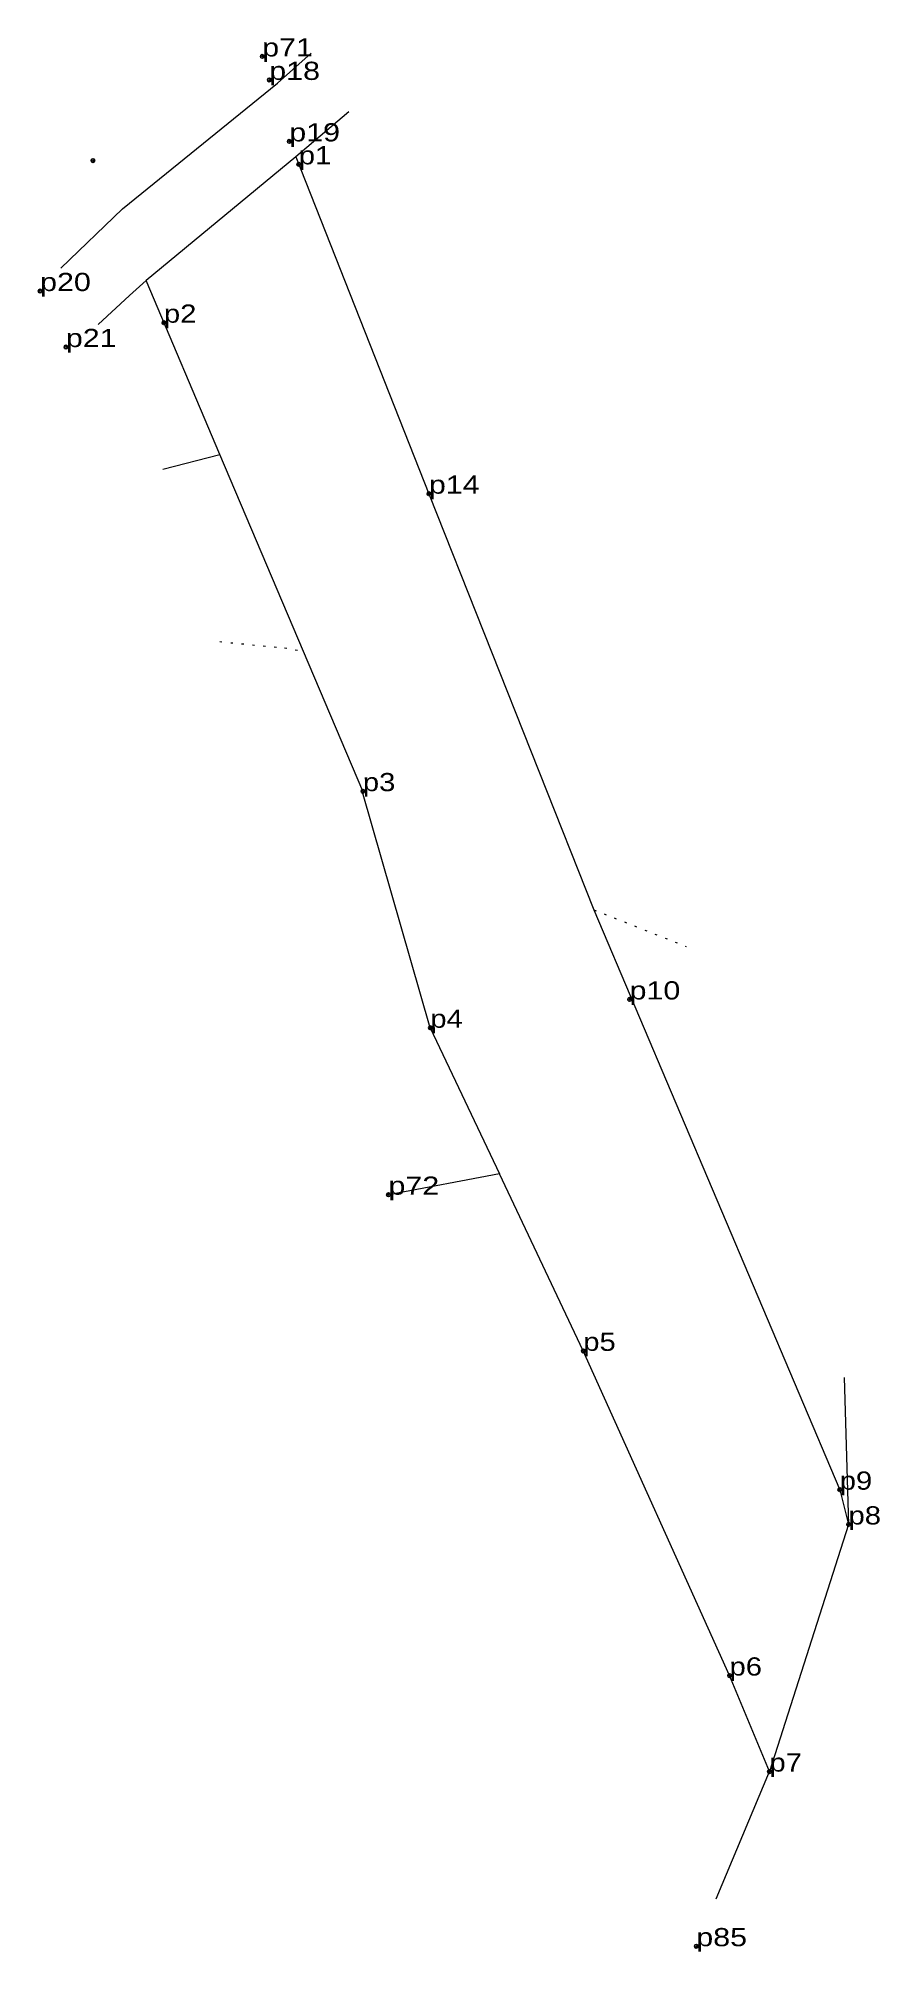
# Model space of a CAD drawing. Header units: metres. Extents: x 547626 to 547709, y 1820214 to 1820403.
import ezdxf

# ---------------------------------------------------------------- set-up
doc = ezdxf.new("R2010")
doc.units = ezdxf.units.M
doc.header["$LTSCALE"] = 0.72
doc.header["$PDMODE"] = 32
doc.header["$PDSIZE"] = 0.36
doc.linetypes.add('DOTTED', pattern=[1.5, 0.3, -1.2])
doc.layers.add('10', color=7, linetype='Continuous', lineweight=13)
doc.layers.add('12', color=7, linetype='Continuous')
doc.layers.add('7', color=7, linetype='Continuous')

msp = doc.modelspace()

# ---------------------------------------------------------------- linework, layer by layer
at = {"layer": '10'}
for p, q in [((547649.53, 1820398.37), (547652.86, 1820401.33)), ((547634.21, 1820385.94), (547649.53, 1820398.37)), ((547656.59, 1820395.53), (547651.35, 1820391.09)), ((547651.35, 1820391.09), (547636.54, 1820378.85)), ((547651.35, 1820391.09), (547664.52, 1820357.77)), ((547628.11, 1820380.06), (547634.21, 1820385.94)), ((547643.85, 1820361.65), (547636.54, 1820378.85)), ((547638.2, 1820360.19), (547643.85, 1820361.65)), ((547664.52, 1820357.77), (547680.85, 1820316.61)), ((547664.66, 1820304.95), (547657.96, 1820328.24)), ((547664.66, 1820304.95), (547671.49, 1820290.52)), ((547671.49, 1820290.52), (547660.72, 1820288.48)), ((547705.6, 1820270.38), (547706.03, 1820255.83)), ((547692.94, 1820218.82), (547698.21, 1820231.39))]:
    msp.add_line(p, q, dxfattribs=at)
at = {"layer": '10', "linetype": 'DOTTED'}
msp.add_line((547680.85, 1820316.61), (547689.98, 1820312.99), dxfattribs=at)
at = {"layer": '10'}
for points in [[(547631.79, 1820374.49), (547634.92, 1820377.36), (547636.54, 1820378.85)], [(547657.99, 1820328.35), (547652.12, 1820342.18), (547643.85, 1820361.65)], [(547680.85, 1820316.61), (547705.16, 1820259.27), (547706.03, 1820255.83), (547698.21, 1820231.39), (547694.26, 1820240.89), (547679.79, 1820273), (547671.49, 1820290.52)]]:
    msp.add_lwpolyline(points, dxfattribs=at)
at = {"layer": '10', "linetype": 'DOTTED'}
msp.add_lwpolyline([(547643.84, 1820343.14), (547650.24, 1820342.52), (547652.12, 1820342.18)], dxfattribs=at)
at = {"layer": '7'}
for p in [(547648.03, 1820401.01), (547648.73, 1820398.69), (547650.71, 1820392.61), (547631.29, 1820390.72), (547651.65, 1820390.34), (547626.06, 1820377.81), (547638.31, 1820374.68), (547628.61, 1820372.27), (547664.52, 1820357.77), (547657.99, 1820328.35), (547684.37, 1820307.75), (547664.66, 1820304.95), (547660.52, 1820288.44), (547679.79, 1820273), (547705.16, 1820259.27), (547706.03, 1820255.83), (547694.26, 1820240.89), (547698.21, 1820231.39), (547690.97, 1820214.12)]:
    msp.add_point(p, dxfattribs=at)

# ---------------------------------------------------------------- texts
at = {"layer": '12'}
for s, width, p in [('p71', 1.25, (547648.03, 1820401.01)), ('p18', 1.25, (547648.73, 1820398.69)), ('p19', 1.25, (547650.71, 1820392.61)), ('p1', 1.2, (547651.65, 1820390.34)), ('p20', 1.25, (547626.06, 1820377.81)), ('p2', 1.2, (547638.31, 1820374.68)), ('p21', 1.25, (547628.61, 1820372.27)), ('p14', 1.25, (547664.52, 1820357.77)), ('p3', 1.2, (547657.99, 1820328.35)), ('p10', 1.25, (547684.37, 1820307.75)), ('p4', 1.2, (547664.66, 1820304.95)), ('p72', 1.25, (547660.52, 1820288.44)), ('p5', 1.2, (547679.79, 1820273)), ('p9', 1.2, (547705.16, 1820259.27)), ('p8', 1.2, (547706.03, 1820255.83)), ('p6', 1.2, (547694.26, 1820240.89)), ('p7', 1.2, (547698.21, 1820231.39)), ('p85', 1.25, (547690.97, 1820214.12))]:
    msp.add_text(s, height=1.8, dxfattribs=dict(at, width=width)).set_placement(p)

doc.saveas('drawing.dxf')
